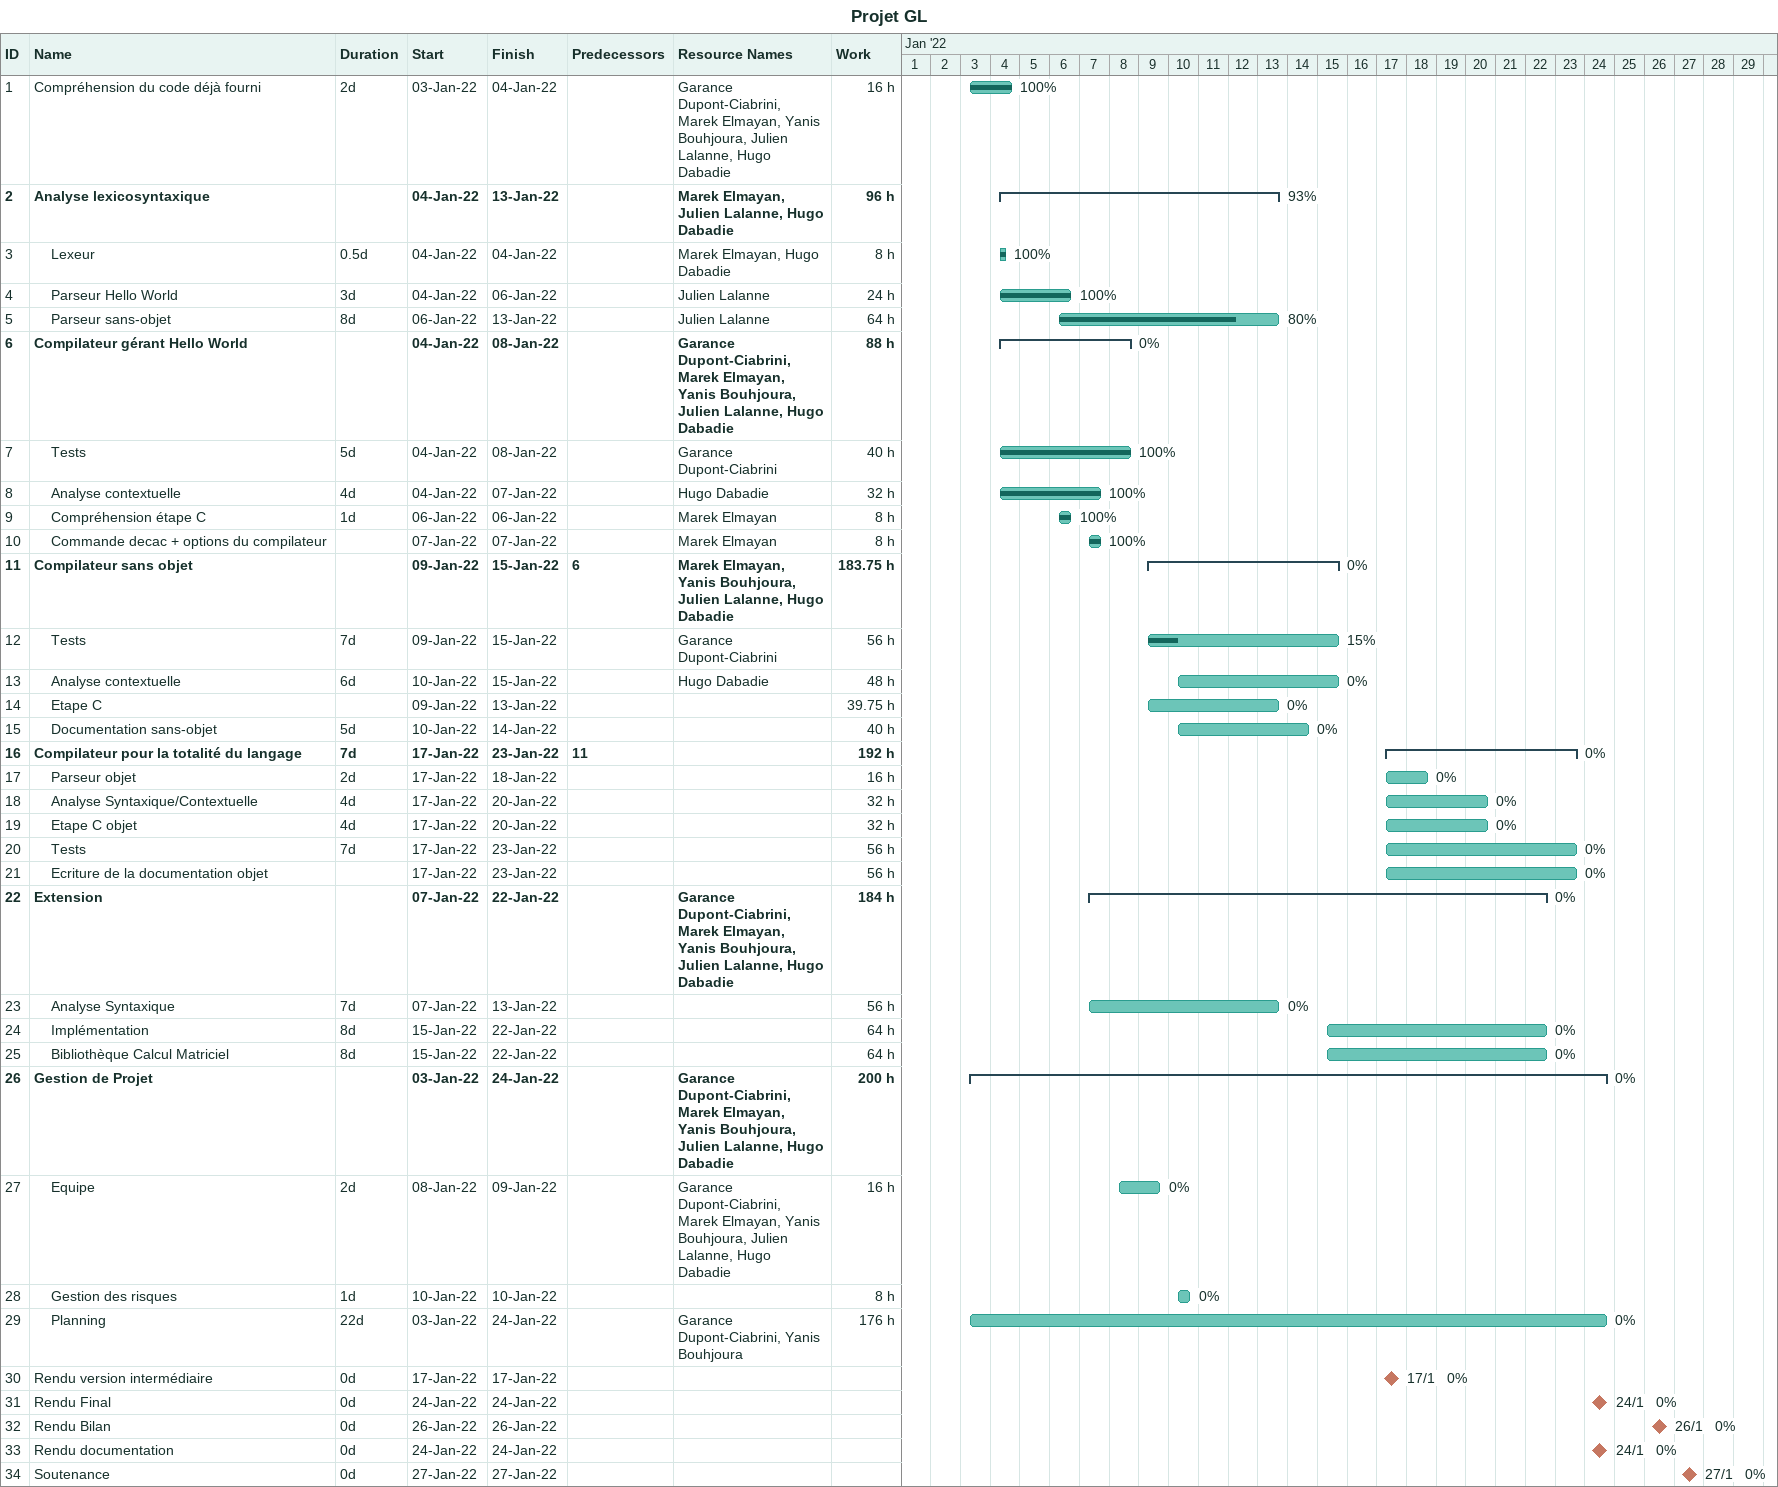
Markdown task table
Projet GL

| ID | Level | Task | Duration | Start | Finish | Predecessors | Resources | % complete | Work (h) |
|---|---|---|---|---|---|---|---|---|---|
| 1 | 1 | Compréhension du code déjà fourni | 2d | 2022-01-03 | 2022-01-04 |  | Garance Dupont-Ciabrini, Marek Elmayan, Yanis Bouhjoura, Julien Lalanne, Hugo Dabadie | 100 | 16 |
| 2 | 1 | **Analyse lexicosyntaxique** |  | 2022-01-04 | 2022-01-13 |  | Marek Elmayan, Julien Lalanne, Hugo Dabadie | 93 | 96 |
| 3 | 2 | Lexeur | 0.5d | 2022-01-04 | 2022-01-04 |  | Marek Elmayan, Hugo Dabadie | 100 | 8 |
| 4 | 2 | Parseur Hello World | 3d | 2022-01-04 | 2022-01-06 |  | Julien Lalanne | 100 | 24 |
| 5 | 2 | Parseur sans-objet | 8d | 2022-01-06 | 2022-01-13 |  | Julien Lalanne | 80 | 64 |
| 6 | 1 | **Compilateur gérant Hello World** |  | 2022-01-04 | 2022-01-08 |  | Garance Dupont-Ciabrini, Marek Elmayan, Yanis Bouhjoura, Julien Lalanne, Hugo Dabadie | 0 | 88 |
| 7 | 2 | Tests | 5d | 2022-01-04 | 2022-01-08 |  | Garance Dupont-Ciabrini | 100 | 40 |
| 8 | 2 | Analyse contextuelle | 4d | 2022-01-04 | 2022-01-07 |  | Hugo Dabadie | 100 | 32 |
| 9 | 2 | Compréhension étape C | 1d | 2022-01-06 | 2022-01-06 |  | Marek Elmayan | 100 | 8 |
| 10 | 2 | Commande decac + options du compilateur |  | 2022-01-07 | 2022-01-07 |  | Marek Elmayan | 100 | 8 |
| 11 | 1 | **Compilateur sans objet** |  | 2022-01-09 | 2022-01-15 | 6 | Marek Elmayan, Yanis Bouhjoura, Julien Lalanne, Hugo Dabadie | 0 | 183.75 |
| 12 | 2 | Tests | 7d | 2022-01-09 | 2022-01-15 |  | Garance Dupont-Ciabrini | 15 | 56 |
| 13 | 2 | Analyse contextuelle | 6d | 2022-01-10 | 2022-01-15 |  | Hugo Dabadie | 0 | 48 |
| 14 | 2 | Etape C |  | 2022-01-09 | 2022-01-13 |  |  | 0 | 39.75 |
| 15 | 2 | Documentation sans-objet | 5d | 2022-01-10 | 2022-01-14 |  |  | 0 | 40 |
| 16 | 1 | **Compilateur pour la totalité du langage** | 7d | 2022-01-17 | 2022-01-23 | 11 |  | 0 | 192 |
| 17 | 2 | Parseur objet | 2d | 2022-01-17 | 2022-01-18 |  |  | 0 | 16 |
| 18 | 2 | Analyse Syntaxique/Contextuelle | 4d | 2022-01-17 | 2022-01-20 |  |  | 0 | 32 |
| 19 | 2 | Etape C objet | 4d | 2022-01-17 | 2022-01-20 |  |  | 0 | 32 |
| 20 | 2 | Tests | 7d | 2022-01-17 | 2022-01-23 |  |  | 0 | 56 |
| 21 | 2 | Ecriture de la documentation objet |  | 2022-01-17 | 2022-01-23 |  |  | 0 | 56 |
| 22 | 1 | **Extension** |  | 2022-01-07 | 2022-01-22 |  | Garance Dupont-Ciabrini, Marek Elmayan, Yanis Bouhjoura, Julien Lalanne, Hugo Dabadie | 0 | 184 |
| 23 | 2 | Analyse Syntaxique | 7d | 2022-01-07 | 2022-01-13 |  |  | 0 | 56 |
| 24 | 2 | Implémentation | 8d | 2022-01-15 | 2022-01-22 |  |  | 0 | 64 |
| 25 | 2 | Bibliothèque Calcul Matriciel | 8d | 2022-01-15 | 2022-01-22 |  |  | 0 | 64 |
| 26 | 1 | **Gestion de Projet** |  | 2022-01-03 | 2022-01-24 |  | Garance Dupont-Ciabrini, Marek Elmayan, Yanis Bouhjoura, Julien Lalanne, Hugo Dabadie | 0 | 200 |
| 27 | 2 | Equipe | 2d | 2022-01-08 | 2022-01-09 |  | Garance Dupont-Ciabrini, Marek Elmayan, Yanis Bouhjoura, Julien Lalanne, Hugo Dabadie | 0 | 16 |
| 28 | 2 | Gestion des risques | 1d | 2022-01-10 | 2022-01-10 |  |  | 0 | 8 |
| 29 | 2 | Planning | 22d | 2022-01-03 | 2022-01-24 |  | Garance Dupont-Ciabrini, Yanis Bouhjoura | 0 | 176 |
| 30 | 1 | Rendu version intermédiaire | 0d | 2022-01-17 | 2022-01-17 |  |  | 0 |  |
| 31 | 1 | Rendu Final | 0d | 2022-01-24 | 2022-01-24 |  |  | 0 |  |
| 32 | 1 | Rendu Bilan | 0d | 2022-01-26 | 2022-01-26 |  |  | 0 |  |
| 33 | 1 | Rendu documentation | 0d | 2022-01-24 | 2022-01-24 |  |  | 0 |  |
| 34 | 1 | Soutenance | 0d | 2022-01-27 | 2022-01-27 |  |  | 0 |  |
